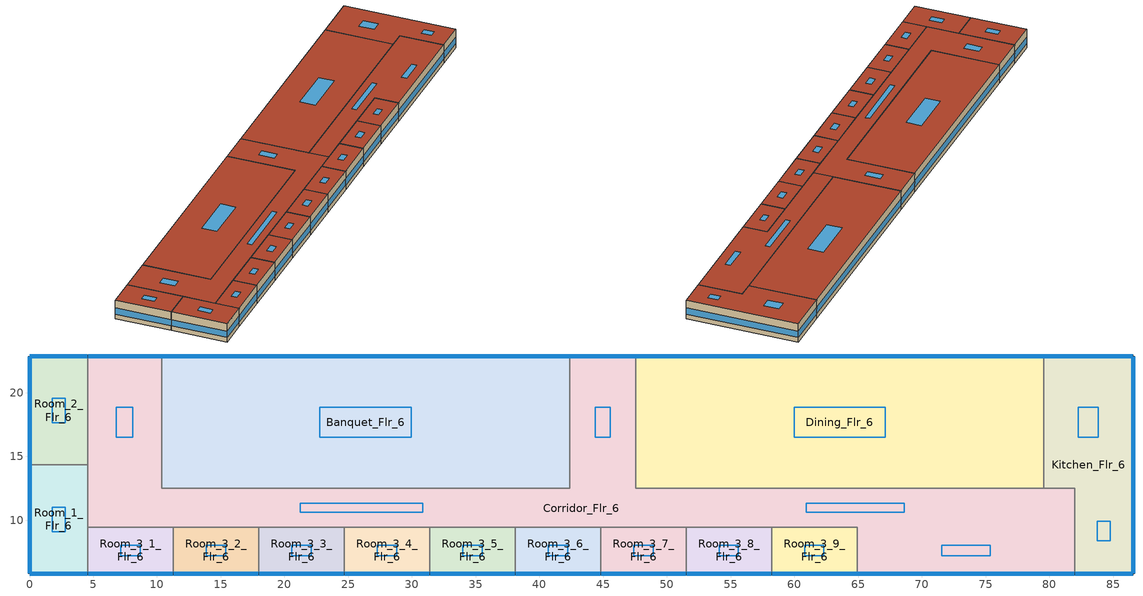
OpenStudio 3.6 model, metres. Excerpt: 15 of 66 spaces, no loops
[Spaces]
Room_2_Flr_6
 floor adiabatic (BTAP-Int-Wall): 4.57,22.86 4.57,14.33 0,14.33 0,22.86 z16.15
 wall outside: 4.57,22.86 0,22.86 0,14.33 z16.15:19.2
 wall to Room_1_Flr_6: 0,14.33 4.57,14.33 z16.15:19.2
 wall to Corridor_Flr_6: 4.57,14.33 4.57,22.86 z16.15:19.2
 window (BTAP-Ext-FixedWindow:U=0.220 SHGC=0.600): 4.55,22.86 0.03,22.86 / 0,22.83 0,14.35 z16.91:17.94
 roof outside: 4.57,14.33 4.57,22.86 0,22.86 0,14.33 z19.2
 skylight (BTAP-Ext-Skylights:U=0.220 SHGC=0.600): 2.8,17.64 2.8,19.55 1.77,19.55 1.77,17.64 z19.2
Banquet_Flr_6
 floor adiabatic (BTAP-Int-Wall): 42.37,22.86 42.37,12.5 10.36,12.5 10.36,22.86 z16.15
 wall outside: 42.37,22.86 10.36,22.86 z16.15:19.2
 wall to Corridor_Flr_6: 10.36,22.86 10.36,12.5 42.37,12.5 42.37,22.86 z16.15:19.2
 window (BTAP-Ext-FixedWindow:U=0.220 SHGC=0.600): 42.34,22.86 10.39,22.86 z16.91:17.93
 roof outside: 42.37,12.5 42.37,22.86 10.36,22.86 10.36,12.5 z19.2
 skylight (BTAP-Ext-Skylights:U=0.220 SHGC=0.600): 29.94,16.52 29.94,18.84 22.79,18.84 22.79,16.52 z19.2
Corridor_Flr_6
 floor adiabatic (BTAP-Int-Wall): 47.55,22.86 47.55,12.5 81.99,12.5 81.99,5.79 64.92,5.79 64.92,9.45 4.57,9.45 4.57,22.86 10.36,22.86 10.36,12.5 42.37,12.5 42.37,22.86 z16.15
 wall outside: 64.92,5.79 81.99,5.79 / 47.55,22.86 42.37,22.86 / 10.36,22.86 4.57,22.86 z16.15:19.2
 wall to Room_1_Flr_6: 4.57,14.33 4.57,9.45 z16.15:19.2
 wall to Kitchen_Flr_6: 81.99,5.79 81.99,12.5 79.55,12.5 z16.15:19.2
 wall to Dining_Flr_6: 79.55,12.5 47.55,12.5 47.55,22.86 z16.15:19.2
 wall to Room_3_1_Flr_6: 4.57,9.45 11.28,9.45 z16.15:19.2
 wall to Room_3_9_Flr_6: 58.22,9.45 64.92,9.45 64.92,5.79 z16.15:19.2
 wall to Room_3_4_Flr_6: 24.69,9.45 31.4,9.45 z16.15:19.2
 wall to Room_3_2_Flr_6: 11.28,9.45 17.98,9.45 z16.15:19.2
 wall to Room_3_3_Flr_6: 17.98,9.45 24.69,9.45 z16.15:19.2
 wall to Room_3_8_Flr_6: 51.51,9.45 58.22,9.45 z16.15:19.2
 wall to Room_3_5_Flr_6: 31.4,9.45 38.1,9.45 z16.15:19.2
 wall to Room_3_6_Flr_6: 38.1,9.45 44.81,9.45 z16.15:19.2
 wall to Room_3_7_Flr_6: 44.81,9.45 51.51,9.45 z16.15:19.2
 window (BTAP-Ext-FixedWindow:U=0.220 SHGC=0.600): 64.95,5.79 81.97,5.79 z16.91:17.93; 10.34,22.86 4.6,22.86 / 47.52,22.86 42.39,22.86 z16.91:17.94
 roof outside: 81.99,5.79 81.99,12.5 47.55,12.5 47.55,9.45 64.92,9.45 64.92,5.79 z19.2; 47.55,9.45 47.55,22.86 42.37,22.86 42.37,12.5 10.36,12.5 10.36,22.86 4.57,22.86 4.57,9.45 z19.2
 skylight (BTAP-Ext-Skylights:U=0.220 SHGC=0.600): 30.87,11.31 21.26,11.31 21.26,10.63 30.87,10.63 z19.2; 45.54,18.84 44.38,18.84 44.38,16.52 45.54,16.52 z19.2; 8.11,18.84 6.82,18.84 6.82,16.52 8.11,16.52 z19.2; 75.36,8.03 71.55,8.03 71.55,7.21 75.36,7.21 z19.2; 68.62,11.31 60.92,11.31 60.92,10.63 68.62,10.63 z19.2
Room_3_1_Flr_6
 floor adiabatic (BTAP-Int-Wall): 11.28,9.45 11.28,5.79 4.57,5.79 4.57,9.45 z16.15
 wall outside: 4.57,5.79 11.28,5.79 z16.15:19.2
 wall to Room_1_Flr_6: 4.57,9.45 4.57,5.79 z16.15:19.2
 wall to Room_3_2_Flr_6: 11.28,5.79 11.28,9.45 z16.15:19.2
 window (BTAP-Ext-FixedWindow:U=0.220 SHGC=0.600): 4.6,5.79 11.25,5.79 z16.91:17.94
 roof outside: 11.28,5.79 11.28,9.45 4.57,9.45 4.57,5.79 z19.2
 skylight (BTAP-Ext-Skylights:U=0.220 SHGC=0.600): 8.67,7.21 8.67,8.03 7.18,8.03 7.18,7.21 z19.2
Dining_Flr_6
 floor adiabatic (BTAP-Int-Wall): 79.55,22.86 79.55,12.5 47.55,12.5 47.55,22.86 z16.15
 wall outside: 79.55,22.86 47.55,22.86 z16.15:19.2
 wall to Kitchen_Flr_6: 79.55,12.5 79.55,22.86 z16.15:19.2
 window (BTAP-Ext-FixedWindow:U=0.220 SHGC=0.600): 79.53,22.86 47.57,22.86 z16.91:17.93
 roof outside: 79.55,12.5 79.55,22.86 47.55,22.86 47.55,12.5 z19.2
 skylight (BTAP-Ext-Skylights:U=0.220 SHGC=0.600): 67.13,16.52 67.13,18.84 59.97,18.84 59.97,16.52 z19.2
Room_1_Flr_6
 floor adiabatic (BTAP-Int-Wall): 4.57,14.33 4.57,5.79 0,5.79 0,14.33 z16.15
 wall outside: 0,14.33 0,5.79 4.57,5.79 z16.15:19.2
 window (BTAP-Ext-FixedWindow:U=0.220 SHGC=0.600): 0.03,5.79 4.55,5.79 / 0,14.3 0,5.82 z16.91:17.94
 roof outside: 4.57,5.79 4.57,14.33 0,14.33 0,5.79 z19.2
 skylight (BTAP-Ext-Skylights:U=0.220 SHGC=0.600): 2.8,9.1 2.8,11.01 1.77,11.01 1.77,9.1 z19.2
Kitchen_Flr_6
 floor adiabatic (BTAP-Int-Wall): 86.56,22.86 86.56,5.79 81.99,5.79 81.99,12.5 79.55,12.5 79.55,22.86 z16.15
 wall outside: 81.99,5.79 86.56,5.79 86.56,22.86 79.55,22.86 z16.15:19.2
 window (BTAP-Ext-FixedWindow:U=0.220 SHGC=0.600): 82.02,5.79 86.54,5.79 / 86.54,22.86 79.58,22.86 z16.91:17.94; 86.56,5.82 86.56,22.83 z16.91:17.93
 roof outside: 86.56,5.79 86.56,22.86 79.55,22.86 79.55,12.5 81.99,12.5 81.99,5.79 z19.2
 skylight (BTAP-Ext-Skylights:U=0.220 SHGC=0.600): 84.79,9.89 83.77,9.89 83.77,8.39 84.79,8.39 z19.2; 83.84,18.84 82.27,18.84 82.27,16.52 83.84,16.52 z19.2
Room_3_2_Flr_6
 floor adiabatic (BTAP-Int-Wall): 17.98,9.45 17.98,5.79 11.28,5.79 11.28,9.45 z16.15
 wall outside: 11.28,5.79 17.98,5.79 z16.15:19.2
 wall to Room_3_3_Flr_6: 17.98,5.79 17.98,9.45 z16.15:19.2
 window (BTAP-Ext-FixedWindow:U=0.220 SHGC=0.600): 11.3,5.79 17.96,5.79 z16.91:17.94
 roof outside: 17.98,5.79 17.98,9.45 11.28,9.45 11.28,5.79 z19.2
 skylight (BTAP-Ext-Skylights:U=0.220 SHGC=0.600): 15.38,7.21 15.38,8.03 13.88,8.03 13.88,7.21 z19.2
Room_3_3_Flr_6
 floor adiabatic (BTAP-Int-Wall): 24.69,9.45 24.69,5.79 17.98,5.79 17.98,9.45 z16.15
 wall outside: 17.98,5.79 24.69,5.79 z16.15:19.2
 wall to Room_3_4_Flr_6: 24.69,5.79 24.69,9.45 z16.15:19.2
 window (BTAP-Ext-FixedWindow:U=0.220 SHGC=0.600): 18.01,5.79 24.66,5.79 z16.91:17.94
 roof outside: 24.69,5.79 24.69,9.45 17.98,9.45 17.98,5.79 z19.2
 skylight (BTAP-Ext-Skylights:U=0.220 SHGC=0.600): 22.09,7.21 22.09,8.03 20.59,8.03 20.59,7.21 z19.2
Room_3_4_Flr_6
 floor adiabatic (BTAP-Int-Wall): 31.4,9.45 31.4,5.79 24.69,5.79 24.69,9.45 z16.15
 wall outside: 24.69,5.79 31.4,5.79 z16.15:19.2
 wall to Room_3_5_Flr_6: 31.4,5.79 31.4,9.45 z16.15:19.2
 window (BTAP-Ext-FixedWindow:U=0.220 SHGC=0.600): 24.72,5.79 31.37,5.79 z16.91:17.94
 roof outside: 31.4,5.79 31.4,9.45 24.69,9.45 24.69,5.79 z19.2
 skylight (BTAP-Ext-Skylights:U=0.220 SHGC=0.600): 28.79,7.21 28.79,8.03 27.29,8.03 27.29,7.21 z19.2
Room_3_5_Flr_6
 floor adiabatic (BTAP-Int-Wall): 38.1,9.45 38.1,5.79 31.4,5.79 31.4,9.45 z16.15
 wall outside: 31.4,5.79 38.1,5.79 z16.15:19.2
 wall to Room_3_6_Flr_6: 38.1,5.79 38.1,9.45 z16.15:19.2
 window (BTAP-Ext-FixedWindow:U=0.220 SHGC=0.600): 31.42,5.79 38.08,5.79 z16.91:17.94
 roof outside: 38.1,5.79 38.1,9.45 31.4,9.45 31.4,5.79 z19.2
 skylight (BTAP-Ext-Skylights:U=0.220 SHGC=0.600): 35.5,7.21 35.5,8.03 34,8.03 34,7.21 z19.2
Room_3_6_Flr_6
 floor adiabatic (BTAP-Int-Wall): 44.81,9.45 44.81,5.79 38.1,5.79 38.1,9.45 z16.15
 wall outside: 38.1,5.79 44.81,5.79 z16.15:19.2
 wall to Room_3_7_Flr_6: 44.81,5.79 44.81,9.45 z16.15:19.2
 window (BTAP-Ext-FixedWindow:U=0.220 SHGC=0.600): 38.13,5.79 44.78,5.79 z16.91:17.94
 roof outside: 44.81,5.79 44.81,9.45 38.1,9.45 38.1,5.79 z19.2
 skylight (BTAP-Ext-Skylights:U=0.220 SHGC=0.600): 42.2,7.21 42.2,8.03 40.71,8.03 40.71,7.21 z19.2
Room_3_7_Flr_6
 floor adiabatic (BTAP-Int-Wall): 51.51,9.45 51.51,5.79 44.81,5.79 44.81,9.45 z16.15
 wall outside: 44.81,5.79 51.51,5.79 z16.15:19.2
 wall to Room_3_8_Flr_6: 51.51,5.79 51.51,9.45 z16.15:19.2
 window (BTAP-Ext-FixedWindow:U=0.220 SHGC=0.600): 44.83,5.79 51.49,5.79 z16.91:17.94
 roof outside: 51.51,5.79 51.51,9.45 44.81,9.45 44.81,5.79 z19.2
 skylight (BTAP-Ext-Skylights:U=0.220 SHGC=0.600): 48.91,7.21 48.91,8.03 47.41,8.03 47.41,7.21 z19.2
Room_3_8_Flr_6
 floor adiabatic (BTAP-Int-Wall): 58.22,9.45 58.22,5.79 51.51,5.79 51.51,9.45 z16.15
 wall outside: 51.51,5.79 58.22,5.79 z16.15:19.2
 wall to Room_3_9_Flr_6: 58.22,5.79 58.22,9.45 z16.15:19.2
 window (BTAP-Ext-FixedWindow:U=0.220 SHGC=0.600): 51.54,5.79 58.19,5.79 z16.91:17.94
 roof outside: 58.22,5.79 58.22,9.45 51.51,9.45 51.51,5.79 z19.2
 skylight (BTAP-Ext-Skylights:U=0.220 SHGC=0.600): 55.62,7.21 55.62,8.03 54.12,8.03 54.12,7.21 z19.2
Room_3_9_Flr_6
 floor adiabatic (BTAP-Int-Wall): 64.92,9.45 64.92,5.79 58.22,5.79 58.22,9.45 z16.15
 wall outside: 58.22,5.79 64.92,5.79 z16.15:19.2
 window (BTAP-Ext-FixedWindow:U=0.220 SHGC=0.600): 58.25,5.79 64.9,5.79 z16.91:17.94
 roof outside: 64.92,5.79 64.92,9.45 58.22,9.45 58.22,5.79 z19.2
 skylight (BTAP-Ext-Skylights:U=0.220 SHGC=0.600): 62.32,7.21 62.32,8.03 60.82,8.03 60.82,7.21 z19.2
[Site]
Calgary Intl AP_AB_CAN: Latitude {deg}=51.114; Longitude {deg}=-114.02; Time Zone {hr}=-7; Elevation {m}=1084.1; Terrain=City
[Building]
LargeHotel: North Axis {deg}=0; Default Construction Set=BTAP-Mass at hdd = 5000.0; Standards Number of Stories=7; Standards Number of Above Ground Stories=6; Standards Template=NECB2011; Standards Building Type=LargeHotel
[Site:WaterMainsTemperature]
Calculation Method=Correlation; Annual Average Outdoor Air Temperature {C}=5; Maximum Difference In Monthly Average Outdoor Air Temperatures {deltaC}=23.3
[Site:GroundTemperature:BuildingSurface]
19.527, 19.502, 19.536, 19.598, 20.002, 21.64, 22.225, 22.375, 21.449, 20.121, 19.802, 19.633
[SizingPeriod:DesignDay] Barometric Pressure {Pa}=88961; Rain Indicator=No; Snow Indicator=No; Day of Month=21; Daylight Saving Time Indicator=No; Humidity Condition Type=Wetbulb; Dry-Bulb Temperature Range Modifier Type=DefaultMultipliers
Name | Maximum Dry-Bulb Temperature {C} | Daily Dry-Bulb Temperature Range {deltaC} | Wind Speed {m/s} | Wind Direction {deg} | Month | Day Type | Wetbulb or DewPoint at Maximum Dry-Bulb {C} | Solar Model Indicator | ASHRAE Clear Sky Optical Depth for Beam Irradiance | ASHRAE Clear Sky Optical Depth for Diffuse Irradiance | Sky Clearness
Calgary Intl AP Ann Clg .4% Condns DB=>MWB | 28.5 | 12.1 | 4.5 | 160 | 7 | SummerDesignDay | 16.1 | ASHRAETau | 0.339 | 2.421
Calgary Intl AP Ann Htg 99.6% Condns DB | -28.5 | 0 | 2.9 | 200 | 1 | WinterDesignDay | -28.5 | ASHRAEClearSky |  |  | 0
[Material:NoMass] Roughness=Smooth; Thermal Absorptance=0.9; Solar Absorptance=0.7
Name | Thermal Resistance {m2-K/W} | Visible Absorptance
Typical Carpet Pad; Typical Carpet Pad 1 | 0.21648 | 0.8
Typical Insulation 1 | 5.91238 | 0.7
Typical Insulation 2 | 4.49096 | 0.7
Typical Insulation 3 | 6.17282 | 0.7
Typical Carpet Pad 2 | 1.25503 | 0.8
Typical Carpet Pad 3; Typical Carpet Pad 4 | 3.45515 | 0.8
Typical Insulation 4 | 0.454528 | 0.7
Typical Insulation 5 | 0.454545 | 0.7
[Material]
Name | Roughness | Thickness {m} | Conductivity {W/m-K} | Density {kg/m3} | Specific Heat {J/kg-K} | Thermal Absorptance | Solar Absorptance | Visible Absorptance
G05 25mm wood | MediumSmooth | 0.0254 | 0.15 | 608 | 1630 | 0.9 | 0.5 | 0.5
100mm Normalweight concrete floor 1 | MediumSmooth | 0.1016 | 2.31 | 2322 | 832
G01 13mm gypsum board 1 | Smooth | 0.0127 | 0.16 | 800 | 1090 | 0.9 | 0.7 | 0.5
4 in. Normalweight Concrete Floor 1 | MediumRough | 0.1016 | 2.31 | 2322 | 832 | 0.9 | 0.7 | 0.7
1IN Stucco 1 | Smooth | 0.0253 | 0.6918 | 1858 | 837 | 0.9 | 0.7 | 0.92
8IN CONCRETE HW RefBldg 1 | Rough | 0.2032 | 1.311 | 2240 | 836.8 | 0.9 | 0.7 | 0.7
1/2IN Gypsum 1 | Smooth | 0.0127 | 0.16 | 784.9 | 830 | 0.9 | 0.4 | 0.4
Metal Roof Surface 1; F08 Metal surface 1 | Smooth | 0.0008 | 45.28 | 7824 | 500 | 0.9 | 0.7 | 0.7
6 in. Normalweight Concrete Floor 1; 6 in. Normalweight Concrete Floor 2; 6 in. Normalweight Concrete Floor 3 | MediumRough | 0.1524 | 2.31 | 2322 | 832 | 0.9 | 0.7 | 0.7
[Construction]
BTAP-Int-Partition; BTAP-Int-Door: G05 25mm wood
BTAP-Int-Floor: 100mm Normalweight concrete floor 1, Typical Carpet Pad
BTAP-Int-Wall: G01 13mm gypsum board 1, G01 13mm gypsum board 1
BTAP-Int-Ceiling: Typical Carpet Pad, 100mm Normalweight concrete floor 1
BTAP-Int-Window: SimpleGlazing
BTAP-Ext-Floor-Mass:U-0.162: Typical Insulation 1, 4 in. Normalweight Concrete Floor 1, Typical Carpet Pad 1
BTAP-Ext-Wall-Mass:U-0.21: 1IN Stucco 1, 8IN CONCRETE HW RefBldg 1, Typical Insulation 2, 1/2IN Gypsum 1
BTAP-Ext-Roof-Metal:U-0.162: Metal Roof Surface 1, Typical Insulation 3
BTAP-Grnd-Floor-Mass:U-0.757: 6 in. Normalweight Concrete Floor 1, Typical Carpet Pad 2
BTAP-Grnd-Wall-Mass:U-0.284: 6 in. Normalweight Concrete Floor 2, Typical Carpet Pad 3
BTAP-Grnd-Roof-Mass:U-0.284: 6 in. Normalweight Concrete Floor 3, Typical Carpet Pad 4
BTAP-Ext-FixedWindow:U=0.220 SHGC=0.600; BTAP-Ext-GlassDoors:U=0.220 SHGC=0.600; BTAP-Ext-Skylights:U=0.220 SHGC=0.600; BTAP-Ext-DaylightDomes:U=0.220 SHGC=0.600; BTAP-Ext-DaylightDiffuser:U=0.220 SHGC=0.600: SimpleGlazing:U=0.220 SHGC=0.600
BTAP-Ext-Door:U-2.2: F08 Metal surface 1, Typical Insulation 4
BTAP-Ext-OverHeadDoor:U-2.2: Typical Insulation 5
[DefaultConstructionSet]
BTAP-Mass at hdd = 5000.0: Default Exterior Surface Constructions=BTAP-Mass at hdd = 5000.0; Default Interior Surface Constructions=Default Surface Constructions 2; Default Ground Contact Surface Constructions=BTAP-Mass at hdd = 5000.0 1; Default Exterior SubSurface Constructions=BTAP-Mass at hdd = 5000.0; Default Interior SubSurface Constructions=Default Sub Surface Constructions 2; Interior Partition Construction=BTAP-Int-Partition
[DefaultSurfaceConstructions]
Name | Floor Construction | Wall Construction | Roof Ceiling Construction
Default Surface Constructions 2 | BTAP-Int-Floor | BTAP-Int-Wall | BTAP-Int-Ceiling
BTAP-Mass at hdd = 5000.0 | BTAP-Ext-Floor-Mass:U-0.162 | BTAP-Ext-Wall-Mass:U-0.21 | BTAP-Ext-Roof-Metal:U-0.162
BTAP-Mass at hdd = 5000.0 1 | BTAP-Grnd-Floor-Mass:U-0.757 | BTAP-Grnd-Wall-Mass:U-0.284 | BTAP-Grnd-Roof-Mass:U-0.284
[DefaultSubSurfaceConstructions]
Name | Fixed Window Construction | Operable Window Construction | Door Construction | Glass Door Construction | Overhead Door Construction | Skylight Construction | Tubular Daylight Dome Construction | Tubular Daylight Diffuser Construction
Default Sub Surface Constructions 2 | BTAP-Int-Window | BTAP-Int-Window | BTAP-Int-Door
BTAP-Mass at hdd = 5000.0 | BTAP-Ext-FixedWindow:U=0.220 SHGC=0.600 | BTAP-Ext-FixedWindow:U=0.220 SHGC=0.600 | BTAP-Ext-Door:U-2.2 | BTAP-Ext-GlassDoors:U=0.220 SHGC=0.600 | BTAP-Ext-OverHeadDoor:U-2.2 | BTAP-Ext-Skylights:U=0.220 SHGC=0.600 | BTAP-Ext-DaylightDomes:U=0.220 SHGC=0.600 | BTAP-Ext-DaylightDiffuser:U=0.220 SHGC=0.600
[WindowMaterial:SimpleGlazingSystem] U-Factor {W/m2-K}=2.2; Solar Heat Gain Coefficient=0.6; Visible Transmittance=0.21
SimpleGlazing; SimpleGlazing:U=0.220 SHGC=0.600
[Space] Building Story=Building Story 4; Volume {m3}=Autocalculate
Name | Space Type | Thermal Zone | Part of Total Floor Area
Room_2_Flr_6 | Space Function Hotel/Motel - rooms | DU_BT=Space Function_ST=Hotel/Motel - rooms_FL=Building Story 4_SCHF 8 | Yes
Banquet_Flr_6; Dining_Flr_6 | Space Function Hotel/Motel - dining | ALL_ST=Hotel/Motel - dining_FL=Building Story 4_SCH=B | Yes
Kitchen_Flr_6 | Space Function Food preparation | ALL_ST=Food preparation_FL=Building Story 4_SCH=B | Yes
Corridor_Flr_6 | Space Function Corr. >= 2.4m wide-sch-F | WILD_ST=Corr. >= 2.4m wide-sch-E_FL=Building Story 4_SCH=F | Yes
Room_3_1_Flr_6 | Space Function Hotel/Motel - rooms | DU_BT=Space Function_ST=Hotel/Motel - rooms_FL=Building Story 4_SCHF 5 | Yes
Room_1_Flr_6 | Space Function Hotel/Motel - rooms | DU_BT=Space Function_ST=Hotel/Motel - rooms_FL=Building Story 4_SCHF 7 | Yes
Room_3_2_Flr_6 | Space Function Hotel/Motel - rooms | DU_BT=Space Function_ST=Hotel/Motel - rooms_FL=Building Story 4_SCHF 10
Room_3_3_Flr_6 | Space Function Hotel/Motel - rooms | DU_BT=Space Function_ST=Hotel/Motel - rooms_FL=Building Story 4_SCHF 4
Room_3_4_Flr_6 | Space Function Hotel/Motel - rooms | DU_BT=Space Function_ST=Hotel/Motel - rooms_FL=Building Story 4_SCHF 3
Room_3_5_Flr_6 | Space Function Hotel/Motel - rooms | DU_BT=Space Function_ST=Hotel/Motel - rooms_FL=Building Story 4_SCHF 6
Room_3_6_Flr_6 | Space Function Hotel/Motel - rooms | DU_BT=Space Function_ST=Hotel/Motel - rooms_FL=Building Story 4_SCHF 2
Room_3_7_Flr_6 | Space Function Hotel/Motel - rooms | DU_BT=Space Function_ST=Hotel/Motel - rooms_FL=Building Story 4_SCHF 1
Room_3_8_Flr_6 | Space Function Hotel/Motel - rooms | DU_BT=Space Function_ST=Hotel/Motel - rooms_FL=Building Story 4_SCHF 9
Room_3_9_Flr_6 | Space Function Hotel/Motel - rooms | DU_BT=Space Function_ST=Hotel/Motel - rooms_FL=Building Story 4_SCHF
[BuildingStory]
Building Story 4: Nominal Z Coordinate {m}=16.152
[SpaceType] Standards Building Type=Space Function
Name | Default Schedule Set | Design Specification Outdoor Air Object | Standards Space Type
Space Function Hotel/Motel - dining | Space Function Hotel/Motel - dining Schedule Set | Space Function Hotel/Motel - dining Ventilation | Hotel/Motel - dining
Space Function Food preparation | Space Function Food preparation Schedule Set | Space Function Food preparation Ventilation | Food preparation
Space Function Hotel/Motel - rooms | Space Function Hotel/Motel - rooms Schedule Set | Space Function Hotel/Motel - rooms Ventilation | Hotel/Motel - rooms
Space Function Corr. >= 2.4m wide-sch-F | Space Function Corr. >= 2.4m wide-sch-F Schedule Set | Space Function Corr. >= 2.4m wide-sch-F Ventilation | Corr. >= 2.4m wide-sch-F
[People:Definition] Number of People Calculation Method=People/Area; Fraction Radiant=0.3
Name | People per Space Floor Area {person/m2}
Space Function Food preparation People Definition | 0.0500522
Space Function Hotel/Motel - dining People Definition | 0.0999967
Space Function Hotel/Motel - rooms People Definition | 0.0400417
Space Function Corr. >= 2.4m wide-sch-F People Definition | 0.0100104
[People] Work Efficiency Schedule=Work Efficiency Schedule; Clothing Insulation Schedule=Clothing Schedule; Air Velocity Schedule=Air Velocity Schedule; Multiplier=1
Name | People Definition | Space or SpaceType
Space Function Food preparation People | Space Function Food preparation People Definition | Space Function Food preparation
Space Function Hotel/Motel - dining People | Space Function Hotel/Motel - dining People Definition | Space Function Hotel/Motel - dining
Space Function Hotel/Motel - rooms People | Space Function Hotel/Motel - rooms People Definition | Space Function Hotel/Motel - rooms
Space Function Corr. >= 2.4m wide-sch-F People | Space Function Corr. >= 2.4m wide-sch-F People Definition | Space Function Corr. >= 2.4m wide-sch-F
[Lights:Definition] Design Level Calculation Method=Watts/Area; Fraction Radiant=0.5; Fraction Visible=0.2
Name | Watts per Space Floor Area {W/m2}
Space Function Food preparation Lights Definition | 10.6999
Space Function Hotel/Motel - dining Lights Definition | 8.79993
Space Function Hotel/Motel - rooms Lights Definition | 11.8999
Space Function Corr. >= 2.4m wide-sch-F Lights Definition | 7.09994
[Lights] Fraction Replaceable=1
Name | Lights Definition | Space or SpaceType
Space Function Food preparation Lights | Space Function Food preparation Lights Definition | Space Function Food preparation
Space Function Hotel/Motel - dining Lights | Space Function Hotel/Motel - dining Lights Definition | Space Function Hotel/Motel - dining
Space Function Hotel/Motel - rooms Lights | Space Function Hotel/Motel - rooms Lights Definition | Space Function Hotel/Motel - rooms
Space Function Corr. >= 2.4m wide-sch-F Lights | Space Function Corr. >= 2.4m wide-sch-F Lights Definition | Space Function Corr. >= 2.4m wide-sch-F
[DesignSpecification:OutdoorAir] Outdoor Air Method=Sum
Name | Outdoor Air Flow per Person {m3/s-person} | Outdoor Air Flow per Floor Area {m3/s-m2}
Space Function Food preparation Ventilation | 0.0304482
Space Function Hotel/Motel - dining Ventilation | 0.0711223
Space Function Hotel/Motel - rooms Ventilation |  | 0.00046228
Space Function Corr. >= 2.4m wide-sch-F Ventilation |  | 0.000254
[DefaultScheduleSet] People Activity Level Schedule=NECB-Activity; Infiltration Schedule=Always On
Name | Number of People Schedule | Lighting Schedule | Electric Equipment Schedule
Space Function Food preparation Schedule Set; Space Function Hotel/Motel - dining Schedule Set | NECB-B-Occupancy | NECB-B-Lighting | NECB-B-Electric-Equipment
Space Function Hotel/Motel - rooms Schedule Set; Space Function Corr. >= 2.4m wide-sch-F Schedule Set | NECB-F-Occupancy | NECB-F-Lighting | NECB-F-Electric-Equipment
[ThermostatSetpoint:DualSetpoint]
Name | Heating Setpoint Temperature Schedule | Cooling Setpoint Temperature Schedule
Space Function Hotel/Motel - rooms Thermostat 107; Space Function Hotel/Motel - rooms Thermostat 108; Space Function Hotel/Motel - rooms Thermostat 109; Space Function Hotel/Motel - rooms Thermostat 110; Space Function Hotel/Motel - rooms Thermostat 111; Space Function Hotel/Motel - rooms Thermostat 117; Space Function Hotel/Motel - rooms Thermostat 126; Space Function Hotel/Motel - rooms Thermostat 129; Space Function Hotel/Motel - rooms Thermostat 146; Space Function Hotel/Motel - rooms Thermostat 148; Space Function Hotel/Motel - rooms Thermostat 159; Space Function Corr. >= 2.4m wide-sch-F Thermostat 2 | NECB-F-Thermostat Setpoint-Heating | NECB-F-Thermostat Setpoint-Cooling
Space Function Hotel/Motel - dining Thermostat 5; Space Function Food preparation Thermostat 3 | NECB-B-Thermostat Setpoint-Heating | NECB-B-Thermostat Setpoint-Cooling
[ElectricEquipment:Definition] Design Level Calculation Method=Watts/Area; Fraction Radiant=0.5
Name | Watts per Space Floor Area {W/m2}
Space Function Food preparation Elec Equip Definition | 9.99992
Space Function Hotel/Motel - dining Elec Equip Definition | 0.999992
Space Function Hotel/Motel - rooms Elec Equip Definition | 2.49998
[ElectricEquipment]
Name | Electric Equipment Definition | Space or SpaceType
Space Function Food preparation Elec Equip | Space Function Food preparation Elec Equip Definition | Space Function Food preparation
Space Function Hotel/Motel - dining Elec Equip | Space Function Hotel/Motel - dining Elec Equip Definition | Space Function Hotel/Motel - dining
Space Function Hotel/Motel - rooms Elec Equip | Space Function Hotel/Motel - rooms Elec Equip Definition | Space Function Hotel/Motel - rooms
[SpaceInfiltration:DesignFlowRate] Design Flow Rate Calculation Method=Flow/ExteriorArea
Name | Space or SpaceType | Schedule | Flow per Exterior Surface Area {m3/s-m2} | Constant Term Coefficient | Temperature Term Coefficient | Velocity Term Coefficient | Velocity Squared Term Coefficient
Banquet_Flr_6 Infiltration | Banquet_Flr_6 | Always On Discrete | 0.00025 | 0 | 0 | 0.224 | 0
Corridor_Flr_6 Infiltration | Corridor_Flr_6 | Always On Discrete | 0.00025 | 0 | 0 | 0.224 | 0
Dining_Flr_6 Infiltration | Dining_Flr_6 | Always On Discrete | 0.00025 | 0 | 0 | 0.224 | 0
Kitchen_Flr_6 Infiltration | Kitchen_Flr_6 | Always On Discrete | 0.00025 | 0 | 0 | 0.224 | 0
Room_1_Flr_6 Infiltration | Room_1_Flr_6 | Always On Discrete | 0.00025 | 0 | 0 | 0.224 | 0
Room_2_Flr_6 Infiltration | Room_2_Flr_6 | Always On Discrete | 0.00025 | 0 | 0 | 0.224 | 0
Room_3_1_Flr_6 Infiltration | Room_3_1_Flr_6 | Always On Discrete | 0.00025 | 0 | 0 | 0.224 | 0
Room_3_2_Flr_6 Infiltration | Room_3_2_Flr_6 | Always On Discrete | 0.00025 | 0 | 0 | 0.224 | 0
Room_3_3_Flr_6 Infiltration | Room_3_3_Flr_6 | Always On Discrete | 0.00025 | 0 | 0 | 0.224 | 0
Room_3_4_Flr_6 Infiltration | Room_3_4_Flr_6 | Always On Discrete | 0.00025 | 0 | 0 | 0.224 | 0
Room_3_5_Flr_6 Infiltration | Room_3_5_Flr_6 | Always On Discrete | 0.00025 | 0 | 0 | 0.224 | 0
Room_3_6_Flr_6 Infiltration | Room_3_6_Flr_6 | Always On Discrete | 0.00025 | 0 | 0 | 0.224 | 0
Room_3_7_Flr_6 Infiltration | Room_3_7_Flr_6 | Always On Discrete | 0.00025 | 0 | 0 | 0.224 | 0
Room_3_8_Flr_6 Infiltration | Room_3_8_Flr_6 | Always On Discrete | 0.00025 | 0 | 0 | 0.224 | 0
Room_3_9_Flr_6 Infiltration | Room_3_9_Flr_6 | Always On Discrete | 0.00025 | 0 | 0 | 0.224 | 0
Space Function Corr. >= 2.4m wide-sch-F Infiltration | Space Function Corr. >= 2.4m wide-sch-F |  | 0.000250063
[ThermalZone] Use Ideal Air Loads=No
Name | Thermostat
DU_BT=Space Function_ST=Hotel/Motel - rooms_FL=Building Story 4_SCHF | Space Function Hotel/Motel - rooms Thermostat 107
DU_BT=Space Function_ST=Hotel/Motel - rooms_FL=Building Story 4_SCHF 1 | Space Function Hotel/Motel - rooms Thermostat 108
DU_BT=Space Function_ST=Hotel/Motel - rooms_FL=Building Story 4_SCHF 2 | Space Function Hotel/Motel - rooms Thermostat 109
DU_BT=Space Function_ST=Hotel/Motel - rooms_FL=Building Story 4_SCHF 3 | Space Function Hotel/Motel - rooms Thermostat 110
DU_BT=Space Function_ST=Hotel/Motel - rooms_FL=Building Story 4_SCHF 4 | Space Function Hotel/Motel - rooms Thermostat 111
DU_BT=Space Function_ST=Hotel/Motel - rooms_FL=Building Story 4_SCHF 5 | Space Function Hotel/Motel - rooms Thermostat 117
DU_BT=Space Function_ST=Hotel/Motel - rooms_FL=Building Story 4_SCHF 6 | Space Function Hotel/Motel - rooms Thermostat 126
DU_BT=Space Function_ST=Hotel/Motel - rooms_FL=Building Story 4_SCHF 7 | Space Function Hotel/Motel - rooms Thermostat 129
DU_BT=Space Function_ST=Hotel/Motel - rooms_FL=Building Story 4_SCHF 8 | Space Function Hotel/Motel - rooms Thermostat 146
DU_BT=Space Function_ST=Hotel/Motel - rooms_FL=Building Story 4_SCHF 9 | Space Function Hotel/Motel - rooms Thermostat 148
DU_BT=Space Function_ST=Hotel/Motel - rooms_FL=Building Story 4_SCHF 10 | Space Function Hotel/Motel - rooms Thermostat 159
ALL_ST=Hotel/Motel - dining_FL=Building Story 4_SCH=B | Space Function Hotel/Motel - dining Thermostat 5
ALL_ST=Food preparation_FL=Building Story 4_SCH=B | Space Function Food preparation Thermostat 3
WILD_ST=Corr. >= 2.4m wide-sch-E_FL=Building Story 4_SCH=F | Space Function Corr. >= 2.4m wide-sch-F Thermostat 2
[Foundation:Kiva]
Bldg Kiva Foundation: Wall Height Above Grade {m}=0; Wall Depth Below Slab {m}=0
[Foundation:Kiva:Settings]

[Schedule:Ruleset]
Clothing Schedule: Default Day Schedule=Clothing Schedule Default Winter Clothes
Air Velocity Schedule: Default Day Schedule=Air Velocity Schedule Default
Work Efficiency Schedule: Default Day Schedule=Work Efficiency Schedule Default
NECB-Activity: Default Day Schedule=NECB-Activity Default; Summer Design Day Schedule=NECB-Activity Summer Design Day; Winter Design Day Schedule=NECB-Activity Winter Design Day
Always On: Default Day Schedule=Always On Default
NECB-B-Occupancy: Default Day Schedule=NECB-B-Occupancy Default
NECB-B-Lighting: Default Day Schedule=NECB-B-Lighting Default
NECB-B-Electric-Equipment: Default Day Schedule=NECB-B-Electric-Equipment Default
NECB-B-Thermostat Setpoint-Heating: Default Day Schedule=NECB-B-Thermostat Setpoint-Heating Default
NECB-B-Thermostat Setpoint-Cooling: Default Day Schedule=NECB-B-Thermostat Setpoint-Cooling Default
NECB-F-Occupancy: Default Day Schedule=NECB-F-Occupancy Default
NECB-F-Lighting: Default Day Schedule=NECB-F-Lighting Default
NECB-F-Electric-Equipment: Default Day Schedule=NECB-F-Electric-Equipment Default
NECB-F-Thermostat Setpoint-Heating: Default Day Schedule=NECB-F-Thermostat Setpoint-Heating Default
NECB-F-Thermostat Setpoint-Cooling: Default Day Schedule=NECB-F-Thermostat Setpoint-Cooling Default
[Schedule:Day]
Clothing Schedule Default Winter Clothes; Always On Default: 24, 0, 1
Clothing Schedule Summer Clothes: 24, 0, 0.5
Air Velocity Schedule Default: 24, 0, 0.2
Work Efficiency Schedule Default: 24, 0, 0
NECB-Activity Default; NECB-Activity Winter Design Day; NECB-Activity Summer Design Day: 24, 0, 130
NECB-B-Occupancy Default; NECB-B-Occupancy Default|Wkdy Day: 1, 0, 0.3, 2, 0, 0.1, 9, 0, 0, 10, 0, 0.1, 11, 0, 0.2, 12, 0, 0.5, 13, 0, 0.9, 14, 0, 0.8, 15, 0, 0.5, 17, 0, 0.2, 18, 0, 0.3, 19, 0, 0.6, 22, 0, 0.9, 23, 0, 0.6, 24, 0, 0.4
NECB-B-Occupancy Sat Day: 1, 0, 0.5, 2, 0, 0.3, 9, 0, 0, 10, 0, 0.1, 11, 0, 0.2, 12, 0, 0.5, 13, 0, 0.9, 14, 0, 0.8, 15, 0, 0.5, 17, 0, 0.2, 18, 0, 0.3, 19, 0, 0.6, 22, 0, 0.9, 24, 0, 0.6
NECB-B-Occupancy Sun|Hol Day: 1, 0, 0.1, 2, 0, 0.3, 10, 0, 0, 11, 0, 0.1, 12, 0, 0.4, 14, 0, 0.5, 15, 0, 0.4, 18, 0, 0.2, 19, 0, 0.5, 21, 0, 0.7, 22, 0, 0.5, 23, 0, 0.3, 24, 0, 0.1
NECB-B-Lighting Default; NECB-B-Lighting Default|Wkdy Day; NECB-B-Lighting Sat Day; NECB-B-Electric-Equipment Default; NECB-B-Electric-Equipment Default|Wkdy Day; NECB-B-Electric-Equipment Sat Day: 1, 0, 0.9, 2, 0, 0.5, 9, 0, 0.1, 10, 0, 0.5, 11, 0, 0.7, 24, 0, 0.9
NECB-B-Lighting Sun|Hol Day; NECB-B-Electric-Equipment Sun|Hol Day: 2, 0, 0.5, 10, 0, 0.1, 11, 0, 0.5, 23, 0, 0.9, 24, 0, 0.5
NECB-B-Thermostat Setpoint-Heating Default; NECB-B-Thermostat Setpoint-Heating Default|Wkdy Day; NECB-B-Thermostat Setpoint-Heating Sat Day: 2, 0, 22, 8, 0, 18, 9, 0, 20, 24, 0, 22
NECB-B-Thermostat Setpoint-Heating Sun|Hol Day: 1, 0, 18, 2, 0, 22, 9, 0, 18, 10, 0, 20, 23, 0, 22, 24, 0, 18
NECB-B-Thermostat Setpoint-Cooling Default; NECB-B-Thermostat Setpoint-Cooling Default|Wkdy Day; NECB-B-Thermostat Setpoint-Cooling Sat Day: 1, 0, 24, 8, 0, 35, 24, 0, 24
NECB-B-Thermostat Setpoint-Cooling Sun|Hol Day: 9, 0, 35, 23, 0, 24, 24, 0, 35
NECB-F-Occupancy Default; NECB-F-Occupancy Default|Wkdy Day: 7, 0, 0.9, 8, 0, 0.7, 10, 0, 0.4, 16, 0, 0.2, 17, 0, 0.3, 20, 0, 0.5, 22, 0, 0.7, 23, 0, 0.8, 24, 0, 0.9
NECB-F-Occupancy Sat Day: 1, 0, 0.7, 7, 0, 0.9, 8, 0, 0.7, 10, 0, 0.5, 18, 0, 0.3, 19, 0, 0.5, 22, 0, 0.6, 24, 0, 0.7
NECB-F-Occupancy Sun|Hol Day: 1, 0, 0.8, 9, 0, 0.7, 12, 0, 0.5, 14, 0, 0.3, 17, 0, 0.2, 18, 0, 0.3, 20, 0, 0.4, 22, 0, 0.6, 24, 0, 0.8
NECB-F-Lighting Default; NECB-F-Lighting Default|Wkdy Day; NECB-F-Electric-Equipment Default; NECB-F-Electric-Equipment Default|Wkdy Day: 1, 0, 0.3, 3, 0, 0.2, 6, 0, 0.1, 7, 0, 0.2, 8, 0, 0.4, 9, 0, 0.5, 11, 0, 0.4, 12, 0, 0.3, 19, 0, 0.2, 20, 0, 0.6, 21, 0, 0.8, 22, 0, 0.9, 23, 0, 0.8, 24, 0, 0.6
NECB-F-Lighting Sat Day; NECB-F-Electric-Equipment Sat Day: 1, 0, 0.3, 3, 0, 0.2, 7, 0, 0.1, 9, 0, 0.3, 11, 0, 0.4, 12, 0, 0.3, 19, 0, 0.2, 20, 0, 0.6, 23, 0, 0.7, 24, 0, 0.6
NECB-F-Lighting Sun|Hol Day; NECB-F-Electric-Equipment Sun|Hol Day: 3, 0, 0.3, 7, 0, 0.2, 8, 0, 0.3, 10, 0, 0.4, 14, 0, 0.3, 19, 0, 0.2, 20, 0, 0.5, 21, 0, 0.7, 22, 0, 0.8, 23, 0, 0.6, 24, 0, 0.5
NECB-F-Thermostat Setpoint-Heating Default; NECB-F-Thermostat Setpoint-Heating Default|Wkdy Day; NECB-F-Thermostat Setpoint-Heating Sat Day; NECB-F-Thermostat Setpoint-Heating Sun|Hol Day: 1, 0, 22, 7, 0, 18, 8, 0, 20, 24, 0, 22
NECB-F-Thermostat Setpoint-Cooling Default; NECB-F-Thermostat Setpoint-Cooling Default|Wkdy Day; NECB-F-Thermostat Setpoint-Cooling Sat Day; NECB-F-Thermostat Setpoint-Cooling Sun|Hol Day: 24, 0, 24
[Schedule:Rule] Date Specification Type=DateRange; Start Day=1
Name | Schedule Ruleset | Rule Order | Day Schedule | Start Month | End Month | End Day | Apply Monday | Apply Tuesday | Apply Wednesday | Apply Thursday | Apply Friday | Apply Saturday | Apply Sunday
Schedule Rule 1 | Clothing Schedule | 0 | Clothing Schedule Summer Clothes | 5 | 9 | 30
Schedule Rule 17 | NECB-B-Occupancy | 2 | NECB-B-Occupancy Default|Wkdy Day | 1 | 12 | 31 | Yes | Yes | Yes | Yes | Yes
Schedule Rule 18 | NECB-B-Occupancy | 1 | NECB-B-Occupancy Sat Day | 1 | 12 | 31 |  |  |  |  |  | Yes
Schedule Rule 19 | NECB-B-Occupancy | 0 | NECB-B-Occupancy Sun|Hol Day | 1 | 12 | 31 |  |  |  |  |  |  | Yes
Schedule Rule 20 | NECB-B-Lighting | 2 | NECB-B-Lighting Default|Wkdy Day | 1 | 12 | 31 | Yes | Yes | Yes | Yes | Yes
Schedule Rule 21 | NECB-B-Lighting | 1 | NECB-B-Lighting Sat Day | 1 | 12 | 31 |  |  |  |  |  | Yes
Schedule Rule 22 | NECB-B-Lighting | 0 | NECB-B-Lighting Sun|Hol Day | 1 | 12 | 31 |  |  |  |  |  |  | Yes
Schedule Rule 23 | NECB-B-Electric-Equipment | 2 | NECB-B-Electric-Equipment Default|Wkdy Day | 1 | 12 | 31 | Yes | Yes | Yes | Yes | Yes
Schedule Rule 24 | NECB-B-Electric-Equipment | 1 | NECB-B-Electric-Equipment Sat Day | 1 | 12 | 31 |  |  |  |  |  | Yes
Schedule Rule 25 | NECB-B-Electric-Equipment | 0 | NECB-B-Electric-Equipment Sun|Hol Day | 1 | 12 | 31 |  |  |  |  |  |  | Yes
Schedule Rule 26 | NECB-B-Thermostat Setpoint-Heating | 2 | NECB-B-Thermostat Setpoint-Heating Default|Wkdy Day | 1 | 12 | 31 | Yes | Yes | Yes | Yes | Yes
Schedule Rule 27 | NECB-B-Thermostat Setpoint-Heating | 1 | NECB-B-Thermostat Setpoint-Heating Sat Day | 1 | 12 | 31 |  |  |  |  |  | Yes
Schedule Rule 28 | NECB-B-Thermostat Setpoint-Heating | 0 | NECB-B-Thermostat Setpoint-Heating Sun|Hol Day | 1 | 12 | 31 |  |  |  |  |  |  | Yes
Schedule Rule 29 | NECB-B-Thermostat Setpoint-Cooling | 2 | NECB-B-Thermostat Setpoint-Cooling Default|Wkdy Day | 1 | 12 | 31 | Yes | Yes | Yes | Yes | Yes
Schedule Rule 30 | NECB-B-Thermostat Setpoint-Cooling | 1 | NECB-B-Thermostat Setpoint-Cooling Sat Day | 1 | 12 | 31 |  |  |  |  |  | Yes
Schedule Rule 31 | NECB-B-Thermostat Setpoint-Cooling | 0 | NECB-B-Thermostat Setpoint-Cooling Sun|Hol Day | 1 | 12 | 31 |  |  |  |  |  |  | Yes
Schedule Rule 62 | NECB-F-Occupancy | 2 | NECB-F-Occupancy Default|Wkdy Day | 1 | 12 | 31 | Yes | Yes | Yes | Yes | Yes
Schedule Rule 63 | NECB-F-Occupancy | 1 | NECB-F-Occupancy Sat Day | 1 | 12 | 31 |  |  |  |  |  | Yes
Schedule Rule 64 | NECB-F-Occupancy | 0 | NECB-F-Occupancy Sun|Hol Day | 1 | 12 | 31 |  |  |  |  |  |  | Yes
Schedule Rule 65 | NECB-F-Lighting | 2 | NECB-F-Lighting Default|Wkdy Day | 1 | 12 | 31 | Yes | Yes | Yes | Yes | Yes
Schedule Rule 66 | NECB-F-Lighting | 1 | NECB-F-Lighting Sat Day | 1 | 12 | 31 |  |  |  |  |  | Yes
Schedule Rule 67 | NECB-F-Lighting | 0 | NECB-F-Lighting Sun|Hol Day | 1 | 12 | 31 |  |  |  |  |  |  | Yes
Schedule Rule 68 | NECB-F-Electric-Equipment | 2 | NECB-F-Electric-Equipment Default|Wkdy Day | 1 | 12 | 31 | Yes | Yes | Yes | Yes | Yes
Schedule Rule 69 | NECB-F-Electric-Equipment | 1 | NECB-F-Electric-Equipment Sat Day | 1 | 12 | 31 |  |  |  |  |  | Yes
Schedule Rule 70 | NECB-F-Electric-Equipment | 0 | NECB-F-Electric-Equipment Sun|Hol Day | 1 | 12 | 31 |  |  |  |  |  |  | Yes
Schedule Rule 71 | NECB-F-Thermostat Setpoint-Heating | 2 | NECB-F-Thermostat Setpoint-Heating Default|Wkdy Day | 1 | 12 | 31 | Yes | Yes | Yes | Yes | Yes
Schedule Rule 72 | NECB-F-Thermostat Setpoint-Heating | 1 | NECB-F-Thermostat Setpoint-Heating Sat Day | 1 | 12 | 31 |  |  |  |  |  | Yes
Schedule Rule 73 | NECB-F-Thermostat Setpoint-Heating | 0 | NECB-F-Thermostat Setpoint-Heating Sun|Hol Day | 1 | 12 | 31 |  |  |  |  |  |  | Yes
Schedule Rule 74 | NECB-F-Thermostat Setpoint-Cooling | 2 | NECB-F-Thermostat Setpoint-Cooling Default|Wkdy Day | 1 | 12 | 31 | Yes | Yes | Yes | Yes | Yes
Schedule Rule 75 | NECB-F-Thermostat Setpoint-Cooling | 1 | NECB-F-Thermostat Setpoint-Cooling Sat Day | 1 | 12 | 31 |  |  |  |  |  | Yes
Schedule Rule 76 | NECB-F-Thermostat Setpoint-Cooling | 0 | NECB-F-Thermostat Setpoint-Cooling Sun|Hol Day | 1 | 12 | 31 |  |  |  |  |  |  | Yes
[Schedule:Constant]
Always On Discrete: Value=1
